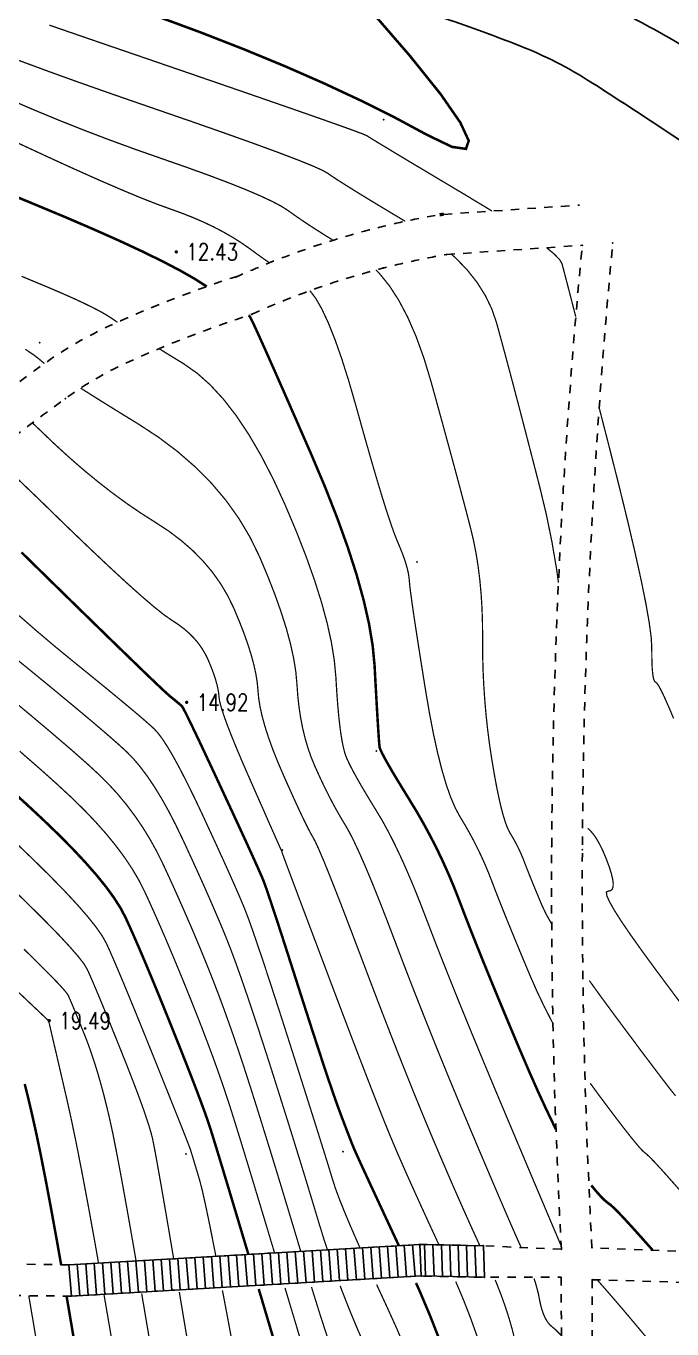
# Model space of a CAD drawing. Extents: x 940 to 2162, y 608 to 1562.
# Drawn here: x 1278 to 1316.5, y 924.7 to 1002.3 of the extents above; entities that cross this region are included whole.
import ezdxf
from ezdxf.enums import TextEntityAlignment as Align

# ---------------------------------------------------------------- set-up
doc = ezdxf.new("R2010")
doc.units = 0
doc.header["$LTSCALE"] = 0.5
doc.header["$PDSIZE"] = 0.2
doc.linetypes.add('X6', pattern=[2, 1, -1])
doc.layers.get('0').update_dxf_attribs({"linetype": 'CONTINUOUS'})
for name, color, linetype in [('DGX', 2, 'CONTINUOUS'), ('DLSS', 4, 'CONTINUOUS'), ('GCD', 1, 'CONTINUOUS'), ('JMD', 6, 'CONTINUOUS'), ('SXSS', 5, 'CONTINUOUS'), ('ZBTZ', 3, 'CONTINUOUS'), ('ZDH', 1, 'CONTINUOUS')]:
    doc.layers.add(name, color=color, linetype=linetype)
doc.styles.add('HZ', font='rs.shx', dxfattribs={"width": 0.8, "bigfont": 'hztxt.shx'})
doc.linetypes.add('1161', pattern='A,0,[149,AAA.SHX,S=0.15,R=0,X=0,Y=0],-1.6', length=1.6)

# ---------------------------------------------------------------- blocks, each defined once
blk = doc.blocks.new('GC200')
at = {"linetype": 'Continuous', "const_width": 0.2, "flags": 128}
blk.add_lwpolyline([(-0.1, 0, 1), (0.1, 0, 1)], format="xyb", close=True, dxfattribs=at)

msp = doc.modelspace()

# ---------------------------------------------------------------- linework, layer by layer
at = {"layer": 'DGX', "color": 3, "linetype": 'Continuous', "const_width": 0.15, "elevation": 10}
msp.add_lwpolyline([(1285.709, 1002.946), (1288.437, 1001.938), (1291.027, 1000.927), (1293.479, 999.915), (1295.793, 998.9), (1297.969, 997.883), (1300.008, 996.865), (1301.908, 995.844), (1303.406, 995.122), (1304.238, 995.002), (1304.403, 995.484), (1303.902, 996.567), (1302.735, 998.252), (1300.902, 1000.538), (1298.402, 1003.426)], dxfattribs=at)
at = {"layer": 'DGX', "linetype": 'Continuous', "const_width": 0.075}
for points, elevation in [([(1279.429, 1002.369), (1282.093, 1001.451), (1285.141, 1000.405), (1288.183, 999.36), (1290.826, 998.449), (1293.072, 997.672), (1294.921, 997.028), (1296.371, 996.517), (1297.424, 996.141), (1298.078, 995.897), (1298.336, 995.788), (1298.477, 995.696), (1298.786, 995.505), (1299.263, 995.216), (1299.906, 994.828), (1300.717, 994.341), (1301.694, 993.756), (1302.839, 993.073), (1304.151, 992.291), (1305.463, 991.499), (1305.783, 991.3)], 10.5), ([(1277.627, 1000.263), (1279.322, 999.636), (1281.219, 998.953), (1283.318, 998.214), (1285.619, 997.418), (1287.882, 996.637), (1289.87, 995.941), (1291.582, 995.33), (1293.018, 994.804), (1294.178, 994.363), (1295.062, 994.007), (1295.671, 993.736), (1296.004, 993.55), (1296.252, 993.377), (1296.606, 993.144), (1297.066, 992.851), (1297.632, 992.498), (1298.304, 992.086), (1299.082, 991.614), (1299.967, 991.082), (1300.62, 990.692)], 11), ([(1296.322, 989.563), (1295.892, 989.83), (1295.358, 990.169), (1294.869, 990.486), (1294.425, 990.783), (1294.026, 991.058), (1293.672, 991.312), (1293.263, 991.575), (1292.701, 991.873), (1291.985, 992.209), (1291.115, 992.58), (1290.091, 992.988), (1288.913, 993.433), (1287.581, 993.914), (1286.096, 994.432), (1284.543, 994.976), (1283.01, 995.537), (1281.496, 996.114), (1280, 996.708), (1278.524, 997.319), (1277.068, 997.947)], 11.5), ([(1309.038, 989.119), (1309.509, 988.725), (1309.815, 988.408), (1309.954, 988.169), (1310.046, 987.826), (1310.211, 987.194), (1310.449, 986.274), (1310.761, 985.065), (1310.776, 985.009)], 10.5), ([(1303.366, 988.734), (1303.631, 988.502), (1304.32, 987.785), (1304.907, 987.04), (1305.393, 986.268), (1305.777, 985.468), (1306.06, 984.641), (1306.303, 983.752), (1306.569, 982.768), (1306.858, 981.688), (1307.168, 980.513), (1307.502, 979.242), (1307.857, 977.875), (1308.235, 976.413), (1308.636, 974.855), (1309.021, 973.243), (1309.353, 971.621), (1309.633, 969.988), (1309.744, 969.181)], 11), ([(1309.341, 948.855), (1309.303, 948.917), (1308.989, 949.486), (1308.768, 949.951), (1308.599, 950.354), (1308.441, 950.733), (1308.294, 951.089), (1308.158, 951.422), (1308.033, 951.732), (1307.919, 952.019), (1307.816, 952.283), (1307.724, 952.524), (1307.635, 952.752), (1307.541, 952.977), (1307.441, 953.199), (1307.336, 953.418), (1307.226, 953.635), (1307.111, 953.849), (1306.99, 954.06), (1306.864, 954.269), (1306.734, 954.519), (1306.603, 954.853), (1306.469, 955.273), (1306.334, 955.778), (1306.198, 956.369), (1306.059, 957.044), (1305.918, 957.805), (1305.776, 958.65), (1305.642, 959.54), (1305.527, 960.434), (1305.431, 961.331), (1305.353, 962.233), (1305.293, 963.137), (1305.252, 964.046), (1305.23, 964.958), (1305.227, 965.874), (1305.221, 966.778), (1305.192, 967.656), (1305.139, 968.507), (1305.063, 969.332), (1304.964, 970.129), (1304.842, 970.901), (1304.696, 971.645), (1304.527, 972.363), (1304.332, 973.117), (1304.108, 973.967), (1303.856, 974.915), (1303.575, 975.96), (1303.266, 977.102), (1302.928, 978.342), (1302.561, 979.678), (1302.166, 981.112), (1301.739, 982.528), (1301.276, 983.81), (1300.779, 984.958), (1300.246, 985.972), (1299.678, 986.852), (1299.075, 987.598), (1298.872, 987.793)], 11.5), ([(1312.168, 979.593), (1312.744, 977.346), (1313.347, 974.964), (1313.868, 972.833), (1314.309, 970.952), (1314.669, 969.321), (1314.949, 967.941), (1315.147, 966.811), (1315.265, 965.931), (1315.302, 965.301), (1315.303, 964.828), (1315.312, 964.416), (1315.329, 964.067), (1315.353, 963.781), (1315.386, 963.556), (1315.426, 963.394), (1315.475, 963.293), (1315.531, 963.255), (1315.611, 963.189), (1315.73, 963.006), (1315.889, 962.705), (1316.087, 962.286), (1316.324, 961.749), (1316.601, 961.095)], 10.5), ([(1311.495, 954.548), (1311.609, 954.451), (1311.808, 954.224), (1312.006, 953.938), (1312.202, 953.594), (1312.398, 953.191), (1312.592, 952.731), (1312.763, 952.272), (1312.889, 951.876), (1312.97, 951.543), (1313.006, 951.272), (1312.997, 951.064), (1312.943, 950.918), (1312.843, 950.835), (1312.699, 950.814), (1312.597, 950.75), (1312.627, 950.535), (1312.789, 950.171), (1313.082, 949.656), (1313.506, 948.99), (1314.063, 948.175), (1314.75, 947.209), (1315.569, 946.093), (1316.4, 944.976), (1317.122, 944.006)], 11), ([(1316.714, 938.625), (1316.39, 939.034), (1315.958, 939.594), (1315.418, 940.305), (1314.769, 941.167), (1314.012, 942.179), (1313.146, 943.342), (1312.273, 944.529), (1311.583, 945.487)], 11.5)]:
    msp.add_lwpolyline(points, dxfattribs=dict(at, elevation=elevation))
at = {"layer": 'DGX', "linetype": 'Continuous', "const_width": 0.075, "flags": 128}
for points, elevation in [([(1292.534, 988.218), (1292.244, 988.421), (1291.8, 988.739), (1291.34, 989.075), (1290.856, 989.413), (1290.339, 989.74), (1289.791, 990.054), (1289.212, 990.357), (1288.6, 990.647), (1287.956, 990.925), (1287.281, 991.191), (1286.573, 991.445), (1285.769, 991.738), (1284.8, 992.12), (1283.669, 992.592), (1282.374, 993.153), (1280.916, 993.804), (1279.295, 994.544), (1277.51, 995.374)], 12), ([(1283.485, 984.681), (1283.451, 984.704), (1283.155, 984.905), (1282.856, 985.097), (1282.482, 985.311), (1282.032, 985.547), (1281.507, 985.804), (1280.906, 986.084), (1280.231, 986.385), (1279.48, 986.707), (1278.653, 987.052), (1277.781, 987.415)], 13), ([(1309.418, 942.937), (1309.361, 943.039), (1308.905, 943.925), (1308.477, 944.821), (1308.078, 945.727), (1307.706, 946.613), (1307.358, 947.448), (1307.035, 948.232), (1306.735, 948.966), (1306.46, 949.648), (1306.209, 950.28), (1305.982, 950.861), (1305.78, 951.391), (1305.584, 951.893), (1305.376, 952.388), (1305.157, 952.878), (1304.926, 953.361), (1304.683, 953.839), (1304.429, 954.31), (1304.163, 954.775), (1303.885, 955.234), (1303.605, 955.751), (1303.331, 956.39), (1303.064, 957.15), (1302.804, 958.033), (1302.55, 959.037), (1302.303, 960.164), (1302.063, 961.412), (1301.829, 962.782), (1301.612, 964.136), (1301.422, 965.336), (1301.261, 966.383), (1301.126, 967.276), (1301.019, 968.015), (1300.94, 968.6), (1300.888, 969.032), (1300.863, 969.31), (1300.843, 969.522), (1300.803, 969.756), (1300.744, 970.012), (1300.666, 970.291), (1300.568, 970.591), (1300.451, 970.914), (1300.315, 971.259), (1300.16, 971.626), (1299.977, 972.082), (1299.76, 972.692), (1299.506, 973.458), (1299.218, 974.378), (1298.895, 975.454), (1298.536, 976.684), (1298.142, 978.07), (1297.712, 979.61), (1297.272, 981.139), (1296.845, 982.492), (1296.432, 983.667), (1296.032, 984.666), (1295.646, 985.487), (1295.274, 986.131), (1294.944, 986.56)], 12), ([(1279.136, 982.223), (1279.082, 982.263), (1278.842, 982.47), (1278.545, 982.704), (1277.998, 983.073)], 13.5), ([(1309.907, 929.697), (1309.888, 929.739), (1309.731, 930.105), (1309.474, 930.708), (1309.118, 931.548), (1308.663, 932.625), (1308.107, 933.939), (1307.453, 935.49), (1306.699, 937.278), (1305.92, 939.131), (1305.192, 940.878), (1304.515, 942.518), (1303.889, 944.052), (1303.314, 945.48), (1302.789, 946.802), (1302.315, 948.017), (1301.891, 949.126), (1301.497, 950.15), (1301.11, 951.111), (1300.729, 952.008), (1300.356, 952.842), (1299.99, 953.613), (1299.631, 954.321), (1299.279, 954.965), (1298.934, 955.546), (1298.607, 956.077), (1298.309, 956.569), (1298.04, 957.024), (1297.8, 957.441), (1297.59, 957.82), (1297.408, 958.162), (1297.256, 958.466), (1297.132, 958.732), (1297.027, 959.023), (1296.929, 959.402), (1296.838, 959.87), (1296.754, 960.426), (1296.678, 961.071), (1296.609, 961.803), (1296.547, 962.624), (1296.492, 963.534), (1296.4, 964.528), (1296.227, 965.605), (1295.972, 966.764), (1295.636, 968.005), (1295.218, 969.328), (1294.719, 970.733), (1294.139, 972.22), (1293.477, 973.789), (1292.768, 975.33), (1292.045, 976.731), (1291.31, 977.992), (1290.561, 979.114), (1289.799, 980.096), (1289.024, 980.938), (1288.235, 981.641), (1287.434, 982.205), (1286.659, 982.679), (1285.959, 983.11)], 13), ([(1307.524, 929.597), (1307.467, 929.722), (1307.203, 930.315), (1306.883, 931.044), (1306.508, 931.91), (1306.078, 932.913), (1305.592, 934.053), (1305.05, 935.329), (1304.453, 936.743), (1303.836, 938.215), (1303.234, 939.668), (1302.648, 941.102), (1302.077, 942.518), (1301.522, 943.915), (1300.981, 945.293), (1300.457, 946.653), (1299.947, 947.993), (1299.463, 949.264), (1299.012, 950.414), (1298.597, 951.443), (1298.215, 952.351), (1297.868, 953.139), (1297.556, 953.805), (1297.278, 954.351), (1297.034, 954.775), (1296.808, 955.149), (1296.581, 955.541), (1296.355, 955.951), (1296.129, 956.38), (1295.903, 956.827), (1295.677, 957.293), (1295.452, 957.778), (1295.226, 958.28), (1295.012, 958.804), (1294.821, 959.353), (1294.655, 959.925), (1294.511, 960.521), (1294.391, 961.141), (1294.294, 961.786), (1294.221, 962.454), (1294.172, 963.147), (1294.104, 963.882), (1293.976, 964.677), (1293.787, 965.534), (1293.539, 966.451), (1293.23, 967.428), (1292.862, 968.466), (1292.433, 969.565), (1291.944, 970.725), (1291.376, 971.889), (1290.712, 973.004), (1289.951, 974.069), (1289.094, 975.084), (1288.139, 976.048), (1287.088, 976.963), (1285.941, 977.828), (1284.696, 978.642), (1283.473, 979.393), (1282.391, 980.066), (1281.449, 980.661), (1281.295, 980.76)], 13.5), ([(1278.412, 978.691), (1278.827, 978.304), (1279.712, 977.456), (1280.591, 976.653), (1281.463, 975.895), (1282.328, 975.182), (1283.187, 974.514), (1284.039, 973.891), (1284.885, 973.313), (1285.724, 972.78), (1286.529, 972.253), (1287.271, 971.694), (1287.951, 971.103), (1288.568, 970.479), (1289.123, 969.823), (1289.615, 969.134), (1290.044, 968.413), (1290.411, 967.66), (1290.727, 966.91), (1291.005, 966.2), (1291.243, 965.528), (1291.443, 964.896), (1291.603, 964.303), (1291.725, 963.75), (1291.808, 963.235), (1291.852, 962.76), (1291.896, 962.284), (1291.98, 961.768), (1292.104, 961.212), (1292.268, 960.616), (1292.471, 959.98), (1292.714, 959.303), (1292.997, 958.586), (1293.319, 957.829), (1293.647, 957.09), (1293.947, 956.425), (1294.217, 955.834), (1294.458, 955.319), (1294.671, 954.878), (1294.854, 954.512), (1295.009, 954.221), (1295.135, 954.004), (1295.277, 953.736), (1295.481, 953.289), (1295.747, 952.664), (1296.074, 951.86), (1296.464, 950.878), (1296.915, 949.717), (1297.428, 948.378), (1298.003, 946.861), (1298.598, 945.29), (1299.171, 943.791), (1299.724, 942.364), (1300.255, 941.008), (1300.765, 939.725), (1301.253, 938.513), (1301.72, 937.374), (1302.166, 936.306), (1302.597, 935.289), (1303.019, 934.303), (1303.433, 933.348), (1303.838, 932.424), (1304.235, 931.53), (1304.623, 930.668), (1305.003, 929.836), (1305.065, 929.701)], 14), ([(1277.22, 975.664), (1278.813, 974.139), (1280.342, 972.649), (1281.718, 971.327), (1282.94, 970.173), (1284.009, 969.186), (1284.925, 968.367), (1285.688, 967.716), (1286.297, 967.233), (1286.753, 966.918), (1287.118, 966.679), (1287.454, 966.425), (1287.762, 966.157), (1288.042, 965.874), (1288.294, 965.576), (1288.517, 965.264), (1288.712, 964.937), (1288.878, 964.596), (1289.022, 964.255), (1289.147, 963.933), (1289.256, 963.629), (1289.346, 963.342), (1289.419, 963.073), (1289.474, 962.822), (1289.512, 962.589), (1289.532, 962.373), (1289.569, 962.117), (1289.661, 961.763), (1289.805, 961.31), (1290.004, 960.758), (1290.255, 960.108), (1290.56, 959.359), (1290.919, 958.511), (1291.33, 957.565), (1291.743, 956.63), (1292.103, 955.813), (1292.411, 955.114), (1292.667, 954.535), (1292.871, 954.074), (1293.022, 953.732), (1293.121, 953.509), (1293.168, 953.405), (1293.188, 953.363), (1293.205, 953.325), (1293.22, 953.292), (1293.233, 953.264), (1293.244, 953.242), (1293.252, 953.223), (1293.258, 953.21), (1293.261, 953.202), (1293.264, 953.194), (1293.269, 953.18), (1293.275, 953.163), (1293.282, 953.14), (1293.291, 953.113), (1293.302, 953.08), (1293.314, 953.043), (1293.327, 953.002), (1293.383, 952.846), (1293.524, 952.468), (1293.749, 951.866), (1294.058, 951.041), (1294.452, 949.993), (1294.93, 948.723), (1295.493, 947.229), (1296.14, 945.512), (1296.801, 943.762), (1297.407, 942.167), (1297.958, 940.728), (1298.453, 939.445), (1298.893, 938.317), (1299.277, 937.345), (1299.606, 936.529), (1299.879, 935.869), (1300.144, 935.249), (1300.447, 934.554), (1300.789, 933.783), (1301.169, 932.938), (1301.587, 932.017), (1302.044, 931.021), (1302.539, 929.949), (1302.631, 929.752)], 14.5), ([(1297.93, 929.568), (1297.797, 929.865), (1297.366, 930.857), (1297.002, 931.723), (1296.706, 932.465), (1296.477, 933.081), (1296.315, 933.572), (1296.163, 934.075), (1295.963, 934.725), (1295.714, 935.524), (1295.417, 936.471), (1295.072, 937.565), (1294.679, 938.808), (1294.237, 940.198), (1293.747, 941.737), (1293.256, 943.272), (1292.809, 944.653), (1292.409, 945.879), (1292.053, 946.951), (1291.743, 947.868), (1291.479, 948.631), (1291.26, 949.239), (1291.086, 949.693), (1290.913, 950.112), (1290.699, 950.615), (1290.442, 951.203), (1290.142, 951.876), (1289.8, 952.634), (1289.416, 953.476), (1288.99, 954.403), (1288.521, 955.415), (1288.047, 956.416), (1287.607, 957.311), (1287.201, 958.101), (1286.829, 958.786), (1286.49, 959.365), (1286.185, 959.838), (1285.913, 960.205), (1285.675, 960.467), (1285.405, 960.714), (1285.038, 961.036), (1284.572, 961.433), (1284.009, 961.905), (1283.348, 962.452), (1282.589, 963.075), (1281.733, 963.772), (1280.779, 964.545), (1279.759, 965.382), (1278.706, 966.273), (1277.621, 967.219)], 15.5), ([(1295.988, 929.455), (1295.784, 930.076), (1295.463, 931.114), (1295.147, 932.168), (1294.818, 933.255), (1294.475, 934.376), (1294.119, 935.53), (1293.75, 936.717), (1293.367, 937.937), (1292.972, 939.191), (1292.563, 940.478), (1292.159, 941.735), (1291.779, 942.899), (1291.423, 943.971), (1291.09, 944.95), (1290.782, 945.836), (1290.497, 946.63), (1290.235, 947.33), (1289.998, 947.938), (1289.76, 948.522), (1289.496, 949.152), (1289.207, 949.826), (1288.893, 950.545), (1288.553, 951.31), (1288.188, 952.119), (1287.797, 952.974), (1287.381, 953.873), (1286.953, 954.762), (1286.528, 955.584), (1286.105, 956.339), (1285.684, 957.027), (1285.266, 957.649), (1284.85, 958.204), (1284.437, 958.692), (1284.025, 959.113), (1283.525, 959.571), (1282.843, 960.168), (1281.979, 960.904), (1280.935, 961.78), (1279.709, 962.795), (1278.302, 963.949), (1276.713, 965.242)], 16), ([(1294.399, 929.363), (1294.131, 930.261), (1293.672, 931.785), (1293.236, 933.228), (1292.821, 934.589), (1292.427, 935.868), (1292.056, 937.066), (1291.706, 938.183), (1291.378, 939.218), (1291.062, 940.197), (1290.748, 941.145), (1290.437, 942.063), (1290.127, 942.949), (1289.82, 943.804), (1289.514, 944.628), (1289.211, 945.421), (1288.91, 946.184), (1288.606, 946.933), (1288.294, 947.688), (1287.973, 948.449), (1287.643, 949.214), (1287.305, 949.986), (1286.959, 950.762), (1286.604, 951.544), (1286.241, 952.332), (1285.859, 953.108), (1285.448, 953.856), (1285.009, 954.576), (1284.54, 955.268), (1284.042, 955.933), (1283.515, 956.569), (1282.96, 957.178), (1282.375, 957.759), (1281.672, 958.405), (1280.76, 959.208), (1279.64, 960.17), (1278.311, 961.29), (1276.774, 962.567)], 16.5), ([(1292.839, 929.273), (1292.527, 930.315), (1291.996, 932.079), (1291.522, 933.648), (1291.105, 935.02), (1290.745, 936.196), (1290.441, 937.176), (1290.194, 937.959), (1289.966, 938.66), (1289.718, 939.392), (1289.451, 940.154), (1289.164, 940.948), (1288.858, 941.772), (1288.532, 942.627), (1288.187, 943.513), (1287.823, 944.429), (1287.453, 945.344), (1287.091, 946.225), (1286.738, 947.071), (1286.394, 947.884), (1286.058, 948.662), (1285.731, 949.405), (1285.412, 950.115), (1285.101, 950.79), (1284.765, 951.454), (1284.369, 952.128), (1283.912, 952.813), (1283.395, 953.51), (1282.818, 954.217), (1282.181, 954.935), (1281.483, 955.664), (1280.725, 956.405), (1279.86, 957.206), (1278.84, 958.118), (1277.666, 959.141)], 17), ([(1289.347, 929.07), (1289.277, 929.431), (1288.974, 930.957), (1288.723, 932.16), (1288.525, 933.039), (1288.381, 933.595), (1288.27, 933.968), (1288.17, 934.301), (1288.083, 934.593), (1288.007, 934.844), (1287.944, 935.055), (1287.892, 935.224), (1287.853, 935.353), (1287.825, 935.441), (1287.772, 935.585), (1287.657, 935.884), (1287.479, 936.337), (1287.238, 936.945), (1286.934, 937.707), (1286.568, 938.624), (1286.139, 939.695), (1285.647, 940.92), (1285.145, 942.166), (1284.686, 943.298), (1284.269, 944.317), (1283.895, 945.222), (1283.563, 946.014), (1283.274, 946.692), (1283.027, 947.256), (1282.822, 947.707), (1282.577, 948.145), (1282.21, 948.672), (1281.719, 949.288), (1281.106, 949.992), (1280.37, 950.785), (1279.511, 951.667), (1278.529, 952.637), (1277.425, 953.696)], 18), ([(1286.833, 928.924), (1286.766, 929.319), (1286.395, 931.501), (1286.089, 933.271), (1285.849, 934.628), (1285.675, 935.573), (1285.567, 936.105), (1285.472, 936.471), (1285.338, 936.916), (1285.165, 937.441), (1284.954, 938.046), (1284.703, 938.731), (1284.413, 939.495), (1284.085, 940.339), (1283.718, 941.263), (1283.347, 942.182), (1283.01, 943.015), (1282.706, 943.759), (1282.435, 944.416), (1282.197, 944.985), (1281.992, 945.466), (1281.821, 945.859), (1281.682, 946.165), (1281.483, 946.491), (1281.13, 946.945), (1280.623, 947.525), (1279.962, 948.234), (1279.146, 949.069), (1278.176, 950.033), (1277.053, 951.123)], 18.5), ([(1284.594, 928.794), (1284.455, 929.602), (1284.072, 931.781), (1283.736, 933.641), (1283.447, 935.182), (1283.205, 936.403), (1283.009, 937.305), (1282.836, 938.032), (1282.66, 938.725), (1282.482, 939.385), (1282.301, 940.012), (1282.118, 940.606), (1281.932, 941.167), (1281.744, 941.695), (1281.553, 942.19), (1281.369, 942.646), (1281.202, 943.06), (1281.051, 943.429), (1280.916, 943.755), (1280.798, 944.038), (1280.697, 944.277), (1280.611, 944.472), (1280.543, 944.624), (1280.389, 944.837), (1280.051, 945.217), (1279.527, 945.763), (1278.817, 946.475), (1277.922, 947.354)], 19), ([(1282.358, 928.664), (1282.145, 929.88), (1281.751, 932.053), (1281.386, 933.999), (1281.049, 935.718), (1280.74, 937.21), (1280.459, 938.476), (1280.209, 939.556), (1279.992, 940.492), (1279.808, 941.285), (1279.657, 941.933), (1279.539, 942.439), (1279.455, 942.8), (1279.404, 943.018), (1279.386, 943.092), (1279.384, 943.094), (1279.381, 943.097), (1279.378, 943.101), (1279.374, 943.105), (1279.37, 943.109), (1279.365, 943.114), (1279.359, 943.12), (1279.353, 943.125), (1279.239, 943.233), (1278.911, 943.544), (1278.368, 944.057), (1277.611, 944.774)], 19.5), ([(1320.503, 929.237), (1319.991, 929.711), (1319.315, 930.382), (1318.637, 931.1), (1317.959, 931.865), (1317.317, 932.607), (1316.748, 933.258), (1316.254, 933.817), (1315.834, 934.283), (1315.488, 934.658), (1315.215, 934.942), (1315.017, 935.133), (1314.892, 935.233), (1314.772, 935.335), (1314.585, 935.534), (1314.333, 935.83), (1314.014, 936.223), (1313.63, 936.713), (1313.179, 937.3), (1312.662, 937.984), (1312.079, 938.765), (1311.641, 939.372)], 12), ([(1309.921, 924.347), (1309.762, 924.513), (1309.54, 924.729), (1309.376, 924.867), (1309.247, 924.979), (1309.127, 925.117), (1309.018, 925.281), (1308.918, 925.471), (1308.829, 925.687), (1308.749, 925.929), (1308.679, 926.196), (1308.619, 926.49), (1308.557, 926.801), (1308.478, 927.122), (1308.384, 927.454), (1308.288, 927.751)], 13.5), ([(1287.707, 923.718), (1287.204, 926.725), (1287.166, 926.946)], 18.5), ([(1290.509, 922.913), (1290.045, 925.409), (1289.736, 927.044)], 18), ([(1294.397, 924.066), (1293.759, 926.197), (1293.463, 927.186)], 17), ([(1295.982, 924.27), (1295.547, 925.609), (1295.091, 927.071), (1295.037, 927.246)], 16.5), ([(1298.177, 923.825), (1297.722, 924.87), (1297.29, 925.913), (1296.88, 926.956), (1296.747, 927.311)], 16), ([(1300.71, 923.382), (1300.133, 924.734), (1299.496, 926.139), (1298.914, 927.394)], 15.5), ([(1303.626, 927.573), (1304.081, 926.497), (1304.513, 925.391), (1304.898, 924.316)], 14.5), ([(1305.977, 927.663), (1306.044, 927.504), (1306.331, 926.77), (1306.586, 926.056), (1306.809, 925.363), (1307, 924.691), (1307.159, 924.039), (1307.286, 923.408), (1307.396, 922.822), (1307.503, 922.305), (1307.608, 921.857), (1307.71, 921.479), (1307.81, 921.169), (1307.907, 920.929), (1308.001, 920.759), (1308.093, 920.657), (1308.204, 920.564), (1308.354, 920.418), (1308.544, 920.22), (1308.773, 919.97), (1309.042, 919.667), (1309.351, 919.312), (1309.699, 918.904), (1309.951, 918.606)], 14), ([(1315.331, 923.816), (1314.575, 924.73), (1313.814, 925.633), (1313.133, 926.431), (1312.532, 927.125), (1312.05, 927.67)], 13), ([(1278.714, 923.701), (1278.342, 925.921), (1278.204, 926.727)], 20.5), ([(1283.495, 922), (1283.017, 924.853), (1282.687, 926.775)], 19.5), ([(1285.362, 924.286), (1284.926, 926.861)], 19)]:
    msp.add_lwpolyline(points, dxfattribs=dict(at, elevation=elevation))
at = {"layer": 'DGX', "color": 3, "linetype": 'Continuous', "const_width": 0.15, "flags": 128}
for points, elevation in [([(1288.803, 986.805), (1288.12, 987.244), (1287.254, 987.739), (1286.214, 988.284), (1285, 988.88), (1283.612, 989.526), (1282.049, 990.221), (1280.312, 990.968), (1278.401, 991.764), (1276.473, 992.561)], 12.5), ([(1309.596, 936.634), (1309.483, 936.856), (1309.012, 937.832), (1308.506, 938.932), (1307.965, 940.155), (1307.388, 941.502), (1306.813, 942.872), (1306.275, 944.163), (1305.775, 945.375), (1305.312, 946.509), (1304.887, 947.564), (1304.499, 948.541), (1304.149, 949.439), (1303.836, 950.258), (1303.533, 951.034), (1303.211, 951.8), (1302.872, 952.557), (1302.515, 953.304), (1302.14, 954.042), (1301.747, 954.77), (1301.336, 955.489), (1300.906, 956.199), (1300.495, 956.866), (1300.136, 957.455), (1299.83, 957.968), (1299.577, 958.405), (1299.377, 958.765), (1299.23, 959.047), (1299.136, 959.254), (1299.095, 959.383), (1299.077, 959.539), (1299.054, 959.823), (1299.025, 960.237), (1298.991, 960.779), (1298.95, 961.451), (1298.904, 962.251), (1298.852, 963.181), (1298.795, 964.239), (1298.683, 965.419), (1298.468, 966.712), (1298.149, 968.119), (1297.728, 969.639), (1297.203, 971.272), (1296.575, 973.019), (1295.844, 974.88), (1295.009, 976.854), (1294.177, 978.759), (1293.452, 980.412), (1292.833, 981.814), (1292.322, 982.964), (1291.918, 983.863), (1291.621, 984.51), (1291.43, 984.905), (1291.347, 985.049), (1291.286, 985.089)], 12.5), ([(1277.769, 970.983), (1279.714, 969.078), (1281.42, 967.411), (1282.885, 965.982), (1284.111, 964.792), (1285.097, 963.84), (1285.843, 963.126), (1286.348, 962.651), (1286.614, 962.414), (1286.753, 962.302), (1286.877, 962.201), (1286.987, 962.11), (1287.083, 962.031), (1287.165, 961.962), (1287.233, 961.904), (1287.286, 961.858), (1287.325, 961.822), (1287.39, 961.719), (1287.52, 961.472), (1287.714, 961.081), (1287.973, 960.545), (1288.298, 959.864), (1288.687, 959.039), (1289.141, 958.07), (1289.66, 956.956), (1290.182, 955.832), (1290.645, 954.833), (1291.048, 953.958), (1291.392, 953.207), (1291.676, 952.58), (1291.901, 952.078), (1292.067, 951.701), (1292.173, 951.447), (1292.274, 951.179), (1292.421, 950.757), (1292.616, 950.181), (1292.857, 949.452), (1293.146, 948.568), (1293.482, 947.531), (1293.864, 946.339), (1294.294, 944.994), (1294.729, 943.634), (1295.127, 942.401), (1295.488, 941.292), (1295.812, 940.31), (1296.099, 939.453), (1296.349, 938.721), (1296.562, 938.115), (1296.738, 937.635), (1296.889, 937.235), (1297.027, 936.871), (1297.153, 936.542), (1297.266, 936.249), (1297.367, 935.991), (1297.454, 935.769), (1297.53, 935.583), (1297.592, 935.432), (1297.691, 935.209), (1297.875, 934.804), (1298.144, 934.218), (1298.499, 933.451), (1298.939, 932.503), (1299.464, 931.374), (1300.074, 930.063), (1300.243, 929.702)], 15), ([(1291.282, 929.182), (1290.937, 930.334), (1290.448, 931.966), (1290.026, 933.369), (1289.672, 934.544), (1289.384, 935.491), (1289.163, 936.209), (1289.01, 936.7), (1288.869, 937.123), (1288.687, 937.638), (1288.465, 938.246), (1288.201, 938.946), (1287.896, 939.74), (1287.55, 940.625), (1287.163, 941.604), (1286.735, 942.675), (1286.299, 943.755), (1285.889, 944.762), (1285.504, 945.694), (1285.144, 946.553), (1284.811, 947.338), (1284.502, 948.048), (1284.219, 948.685), (1283.962, 949.248), (1283.671, 949.799), (1283.289, 950.4), (1282.816, 951.051), (1282.251, 951.751), (1281.594, 952.501), (1280.846, 953.301), (1280.006, 954.151), (1279.075, 955.05), (1278.048, 956.007), (1276.92, 957.027)], 17.5), ([(1280.131, 928.569), (1279.904, 929.856), (1279.554, 931.788), (1279.23, 933.518), (1278.93, 935.046), (1278.655, 936.373), (1278.405, 937.498), (1278.176, 938.468), (1277.962, 939.33)], 20), ([(1315.35, 929.438), (1315.322, 929.471), (1314.637, 930.244), (1314.055, 930.891), (1313.575, 931.41), (1313.198, 931.803), (1312.922, 932.068), (1312.749, 932.207), (1312.615, 932.304), (1312.457, 932.444), (1312.276, 932.627), (1312.07, 932.852), (1311.841, 933.122), (1311.7, 933.296)], 12.5), ([(1292.74, 924.283), (1292.117, 926.387), (1291.896, 927.126)], 17.5), ([(1301.263, 927.483), (1301.477, 927.01), (1302.118, 925.491), (1302.696, 924.012)], 15), ([(1281.105, 922.85), (1280.679, 925.387), (1280.454, 926.704)], 20)]:
    msp.add_lwpolyline(points, dxfattribs=dict(at, elevation=elevation))
at = {"layer": 'DLSS', "linetype": 'X6', "flags": 128}
for points in [[(1298.54, 1004.116, -0.027113), (1307.452, 1001.138, -0.047867), (1311.673, 998.981, -0.008963), (1320.307, 993.25, -0.014737), (1325.252, 989.619, -0.028527), (1326.606, 988.431, -0.013099), (1329.948, 984.969, -0.013099)], [(1290.502, 987.351, -0.021785), (1294.553, 988.978, -0.021785), (1298.729, 990.245, -0.010038), (1300.688, 990.706, -0.010038), (1302.664, 991.088, -0.010038)], [(1309.918, 929.491, -0.007495), (1309.45, 941.474, -0.007495), (1309.342, 953.466, -0.011204), (1309.85, 971.385, -0.011204), (1311.161, 989.263)], [(1311.738, 929.579, -0.007351), (1311.279, 941.43, -0.007351), (1311.168, 953.29, -0.011207), (1311.67, 971.364, -0.011207), (1312.982, 989.398)], [(1291.496, 985.157, -0.021785), (1295.352, 986.705, -0.021785), (1299.328, 987.912, -0.010038), (1301.192, 988.351, -0.010038), (1303.073, 988.714)], [(1262.385, 966.924, -0.01635), (1265.38, 970.779, -0.033477), (1267.194, 972.688, -0.017394), (1271.961, 976.778, -0.012243), (1278.97, 982.104, -0.050292), (1283.197, 984.552, -0.028223), (1290.753, 987.464, -0.028223)], [(1264.347, 965.5, -0.01635), (1267.244, 969.23, -0.033477), (1268.835, 970.904, -0.017394), (1273.475, 974.885, -0.012243), (1280.389, 980.139, -0.050292), (1284.195, 982.343, -0.028223), (1291.496, 985.157)]]:
    msp.add_lwpolyline(points, format="xyb", dxfattribs=at)
for points in [[(1302.911, 991.105), (1310.999, 991.654)], [(1303.073, 988.714), (1311.161, 989.263)], [(1309.918, 929.491), (1305.272, 929.697), (1301.493, 929.775), (1280.596, 928.562)], [(1333.729, 928.721), (1311.738, 929.579)], [(1280.596, 928.562), (1252.437, 928.968)], [(1311.754, 927.679), (1333.76, 927.047), (1353.944, 927.425), (1360.243, 928.929)], [(1280.739, 926.701), (1301.573, 927.901), (1305.336, 927.82), (1309.903, 927.825)], [(1309.903, 927.825), (1310.016, 906.156)], [(1280.739, 926.701), (1252.408, 926.991)], [(1311.754, 927.679), (1311.694, 906.096)]]:
    msp.add_lwpolyline(points, dxfattribs=at)
at = {"layer": 'DLSS', "linetype": 'Continuous', "const_width": 0.2, "flags": 128}
msp.add_lwpolyline([(1302.911, 991.105), (1302.664, 991.088)], dxfattribs=at)
at = {"layer": 'JMD', "linetype": 'Continuous'}
for p, q in [((1293.218, 927.42), (1293.075, 929.286)), ((1293.717, 927.449), (1293.574, 929.315)), ((1294.217, 927.477), (1294.073, 929.344)), ((1294.716, 927.506), (1294.572, 929.373)), ((1295.215, 927.535), (1295.072, 929.402)), ((1295.714, 927.564), (1295.571, 929.431)), ((1296.213, 927.592), (1296.07, 929.46)), ((1296.713, 927.621), (1296.569, 929.489)), ((1297.212, 927.65), (1297.068, 929.518)), ((1297.711, 927.679), (1297.567, 929.547)), ((1298.21, 927.707), (1298.067, 929.576)), ((1298.709, 927.736), (1298.566, 929.605)), ((1299.208, 927.765), (1299.065, 929.634)), ((1299.708, 927.794), (1299.564, 929.663)), ((1300.207, 927.822), (1300.063, 929.692)), ((1300.706, 927.851), (1300.562, 929.721)), ((1301.205, 927.88), (1301.062, 929.75)), ((1301.573, 927.901), (1301.493, 929.775)), ((1301.573, 927.901), (1301.493, 929.775)), ((1301.837, 927.895), (1301.773, 929.769)), ((1302.337, 927.885), (1302.273, 929.759)), ((1302.837, 927.874), (1302.773, 929.749)), ((1303.336, 927.863), (1303.272, 929.738)), ((1303.836, 927.852), (1303.772, 929.728)), ((1304.336, 927.842), (1304.272, 929.718)), ((1304.836, 927.831), (1304.772, 929.707)), ((1305.336, 927.82), (1305.272, 929.697)), ((1280.739, 926.701), (1280.596, 928.562)), ((1281.238, 926.73), (1281.095, 928.591)), ((1281.737, 926.759), (1281.594, 928.62)), ((1282.237, 926.787), (1282.093, 928.649)), ((1282.736, 926.816), (1282.593, 928.678)), ((1283.235, 926.845), (1283.092, 928.707)), ((1283.734, 926.874), (1283.591, 928.736)), ((1284.233, 926.902), (1284.09, 928.765)), ((1284.732, 926.931), (1284.589, 928.794)), ((1285.232, 926.96), (1285.088, 928.823)), ((1285.731, 926.989), (1285.588, 928.852)), ((1286.23, 927.017), (1286.087, 928.881)), ((1286.729, 927.046), (1286.586, 928.91)), ((1287.228, 927.075), (1287.085, 928.939)), ((1287.727, 927.104), (1287.584, 928.968)), ((1288.227, 927.132), (1288.083, 928.997)), ((1288.726, 927.161), (1288.583, 929.026)), ((1289.225, 927.19), (1289.082, 929.055)), ((1289.724, 927.219), (1289.581, 929.084)), ((1290.223, 927.247), (1290.08, 929.113)), ((1290.722, 927.276), (1290.579, 929.141)), ((1291.222, 927.305), (1291.078, 929.17)), ((1291.721, 927.334), (1291.578, 929.199)), ((1292.22, 927.362), (1292.077, 929.228)), ((1292.719, 927.391), (1292.576, 929.257))]:
    msp.add_line(p, q, dxfattribs=at)
at = {"layer": 'JMD', "linetype": 'Continuous', "flags": 128}
for points in [[(1280.596, 928.562), (1301.493, 929.775)], [(1305.272, 929.697), (1301.493, 929.775)], [(1280.739, 926.701), (1301.573, 927.901)], [(1305.336, 927.82), (1301.573, 927.901)]]:
    msp.add_lwpolyline(points, dxfattribs=at)
at = {"layer": 'SXSS', "linetype": 'Continuous', "flags": 128}
msp.add_lwpolyline([(1299.747, 1008.503, -0.008647), (1303.794, 1007.228, -0.016915), (1304.769, 1006.865, -0.002751), (1311.481, 1004.061, -0.009621), (1312.65, 1003.538, -0.022405), (1316.61, 1001.453, -0.019846), (1321.28, 998.467, -0.012212), (1321.912, 998.003, -0.002864), (1328.051, 993.205, -0.024552), (1329.401, 992.026, -0.014324), (1333.303, 988.042, 0.008647)], format="xyb", dxfattribs=at)
at = {"layer": 'ZBTZ', "linetype": '1161', "flags": 128}
msp.add_lwpolyline([(1330.74, 833.762), (1327.56, 840.768), (1319.707, 863.134), (1319.598, 863.445, -0.077672), (1319.176, 867.141, -0.089807), (1319.974, 870.7, -0.089946), (1322.608, 874.728, -0.118766), (1326.471, 877.237, -0.102595), (1331.41, 877.907, -0.141061), (1335.992, 876.236, -0.020708), (1338.015, 874.629, -0.026382), (1339.616, 873.089, -0.013245), (1341.446, 871.028, -0.005397), (1345.414, 866.207, -0.028768), (1347.217, 863.684, -0.015584), (1349.754, 859.369), (1356.2, 845.721, 0.167735), (1359.482, 841.341, 0.247764), (1363.284, 840.922, 0.111916), (1366.354, 843.018, 0.069822), (1369.739, 847.866, 0.053027), (1371.017, 851.218, 0.052663), (1371.567, 854.788, -0.001571), (1370.445, 864.094, -0.002172), (1369.681, 870.852, -0.000159), (1368.865, 878.383, -0.005831), (1368.835, 878.697, -0.046402), (1368.869, 882.664, 0.020508), (1369.267, 889.274, 0.003582), (1369.284, 890.636, 0.000782), (1369.306, 897.171, 0.026584), (1369.127, 900.636, 0.003874), (1368.949, 902.217), (1368.093, 906.685, 0.009169), (1365.623, 916.544, 0.037036), (1365.013, 918.279, 0.007585), (1357.022, 935.837, 0.004872), (1343.846, 962.973, 0.008475), (1342.009, 966.513, 0.003614), (1335.854, 977.703), (1329.948, 984.969, 0.013099), (1326.606, 988.431, 0.028527), (1325.252, 989.619, 0.014737), (1320.307, 993.25, 0.008963), (1311.673, 998.981, 0.047867), (1307.452, 1001.138, 0.027113), (1298.54, 1004.116), (1269.742, 1011.439, -0.020512), (1261.532, 1014.034, -0.033977), (1256.413, 1016.291, -0.005961), (1247.965, 1020.851, -0.018837), (1245.102, 1022.585, -0.027926), (1242.305, 1024.659, -0.006734), (1232.843, 1032.749, -0.04167), (1227.657, 1038.133, -0.025832), (1220.986, 1047.25), (1219.164, 1049.83), (1198.288, 1046.029), (1190.582, 1046.64), (1190.582, 1044.115), (1180.434, 1044.141), (1180.52, 1046.834), (1175.967, 1046.977), (1177.339, 952.841), (1172.053, 952.633), (1170.186, 899.769), (1161.268, 883.069), (1145.898, 871.231), (1125.512, 864.649), (1099.71, 863.887), (1069.546, 881.138), (1074.012, 867.156), (1077.612, 862.785), (1080.531, 860.039), (1081.322, 863.46), (1088.163, 863.46), (1082.903, 845.379), (1085.515, 845.893), (1090.005, 847.604), (1092.212, 841.814), (1092.782, 840.069), (1087.738, 838.245), (1087.788, 838.75, -0.027206), (1090.093, 834.638, -0.063866), (1090.967, 832.077, -0.009428), (1091.978, 826.602, -0.010278), (1092.709, 821.525, -0.011914), (1094.112, 807.365, -0.024093), (1094.307, 800.086, -0.017627), (1093.75, 790.285, -0.007981), (1091.46, 769.142), (1090.266, 759.756, -0.034067), (1095.724, 760.461, -0.049637), (1102.31, 760.204, -0.002641), (1103.782, 759.992, -0.005392), (1104.566, 759.866, -0.072064), (1109.903, 758.132, -0.111845), (1113.518, 755.204, -0.124873), (1115.369, 751.047, -0.065747), (1115.6, 745.122, -0.036581), (1114.485, 738.437, 0.034334), (1113.46, 732.463, 0.017331), (1112.757, 721.915, 0.023383), (1112.871, 714.245, 0.035855), (1113.623, 708.636, 0.020701), (1116.171, 698.504, 0.037395), (1121.194, 685.258, 0.042521), (1127.336, 674.588, 0.023131), (1130.841, 670.01, 0.0207), (1135.246, 665.198, 0.04717), (1140.59, 660.751, 0.045763), (1146.889, 657.242, 0.082528), (1154.184, 655.363, 0.066536), (1164.053, 655.811, 0.030894), (1170.375, 657.359, 0.043452), (1174.349, 658.987, 0.053054), (1181.795, 663.882, 0.087346), (1184.777, 667.358, 0.006859), (1185.162, 668.03, -0.00631), (1185.689, 668.951, -0.030276), (1189.361, 674.398, -0.021081), (1195.179, 681.366, -0.093388), (1204.127, 688.121, -0.130561), (1213.006, 689.928, -0.010639), (1220.792, 689.303, 0.006428), (1233.29, 688.193, 0.002335), (1242.048, 687.569, 0.003845), (1247.331, 687.259, 0.198568), (1251.993, 688.913, 0.144016), (1256.476, 696.199, 0.089715), (1257.029, 702.564, -0.069383), (1257.544, 713.69, -0.036422), (1260.85, 726.238, -0.155986), (1264.056, 730.545, -0.201176), (1270.425, 731.999, -0.180181), (1276.131, 728.662, -0.023263), (1278.275, 725.774, -0.025036), (1280.027, 722.865, -0.024343), (1284.36, 713.736, 0.019447), (1289.34, 702.974, 0.019178), (1295.661, 691.692, 0.062456), (1297.592, 689.274, 0.049333), (1298.871, 688.252, 0.035102), (1301.354, 686.88, 0.031434), (1304.797, 685.537, 0.071847), (1305.499, 685.42, 0.023809), (1306.045, 685.434, 0.017093), (1307.054, 685.543, 0.043665), (1310.87, 686.431, 0.036297), (1315.467, 688.312, 0.015778), (1318.218, 689.79, 0.010859), (1322.259, 692.244, 0.021309), (1324.617, 693.893, 0.012897), (1324.725, 693.98, 0.037347), (1324.729, 698.732, 0.016633), (1324.405, 701.739, 0.020292), (1323.978, 704.074, 0.118409), (1320.61, 710.916, -0.070031), (1311.692, 725.357, -0.022972), (1306.681, 738.373, -0.0249), (1303.212, 750.825, -0.055447), (1301.993, 761.741, -0.043106), (1303.164, 775.36, -0.084624), (1307.367, 787.214, -0.274119), (1314.059, 791.099, -0.174301), (1319.049, 789.254, -0.08134), (1323.489, 784.08, -0.158868), (1326.899, 769.631, 0.115392), (1329.098, 754.723, 0.02739), (1333.464, 745.227, 0.044069), (1336.764, 740.122, 0.11721), (1341.453, 736.364, 0.097181), (1349.101, 734.424, 0.13611), (1353.055, 735.291, 0.054193), (1355.838, 737.173), (1357.4, 741.046), (1359.601, 743.988), (1358.961, 747.74, 0.012312), (1357.65, 750.599, 0.027255), (1356.292, 753.032, 0.002451), (1353.397, 757.564, -0.003279), (1351.199, 761.018, -0.001211), (1348.636, 765.126, -0.001537), (1346.63, 768.381, -0.018479), (1344.35, 772.434, -0.013579), (1341.682, 777.983, -0.01746), (1340.066, 781.958, -0.019016), (1338.839, 785.749, -0.01542), (1337.304, 791.906, -0.016269), (1336.217, 797.847, -0.000047), (1335.237, 804.412, -0.000121), (1334.856, 806.965, -0.000007), (1333.963, 812.968, -0.000007), (1333.071, 818.963, -0.001307), (1332.463, 823.128, 0.000982), (1331.662, 828.632, 0.015736), (1330.74, 833.762)], format="xyb", close=True, dxfattribs=at)
at = {"layer": 'ZDH', "linetype": 'Continuous'}
for p in [(1299.329, 996.741, 10.287), (1299.329, 996.741, 10.287), (1311.161, 989.263, 10.345), (1311.161, 989.263, 10.345), (1312.982, 989.398, 10.14), (1312.982, 989.398, 10.14), (1286.985, 988.871, 12.431), (1286.985, 988.871, 12.431), (1303.073, 988.714, 11.121), (1303.073, 988.714, 11.121), (1299.328, 987.912, 11.632), (1299.328, 987.912, 11.632), (1291.496, 985.157, 12.481), (1291.496, 985.157, 12.481), (1278.845, 983.461, 13.381), (1278.845, 983.461, 13.381), (1280.389, 980.139, 13.574), (1280.389, 980.139, 13.574), (1301.314, 970.415, 11.891), (1301.314, 970.415, 11.891), (1287.606, 962.052, 14.915), (1287.606, 962.052, 14.915), (1298.909, 959.152, 12.534), (1298.909, 959.152, 12.534), (1309.342, 953.466, 11.084), (1309.342, 953.466, 11.084), (1293.296, 953.258, 14.484), (1293.296, 953.258, 14.484), (1311.168, 953.29, 11.082), (1311.168, 953.29, 11.082), (1279.419, 943.104, 19.493), (1279.419, 943.104, 19.493), (1287.567, 935.166, 18.109), (1287.567, 935.166, 18.109), (1296.915, 935.303, 15.148), (1296.915, 935.303, 15.148), (1301.493, 929.775, 15.089), (1301.493, 929.775, 15.089), (1305.272, 929.697, 13.958), (1305.272, 929.697, 13.958), (1309.918, 929.491, 13.013), (1309.918, 929.491, 13.013), (1311.738, 929.579, 12.874), (1311.738, 929.579, 12.874), (1280.596, 928.562, 21.377), (1280.596, 928.562, 21.377), (1301.573, 927.901, 15.177), (1301.573, 927.901, 15.177), (1305.336, 927.82, 14.083), (1305.336, 927.82, 14.083), (1309.903, 927.825, 13.098), (1309.903, 927.825, 13.098), (1311.754, 927.679, 13.008), (1311.754, 927.679, 13.008), (1280.739, 926.701, 21.364), (1280.739, 926.701, 21.364)]:
    msp.add_point(p, dxfattribs=at)

# ---------------------------------------------------------------- block references
at = {"layer": 'GCD', "linetype": 'Continuous'}
ref = msp.add_blockref('GC200', (1286.985, 988.871, 12.431), dxfattribs=dict(at, xscale=0.5, yscale=0.5, zscale=0.5))
ref.add_attrib('height', '12.43', dxfattribs={"linetype": 'Continuous', "height": 1, "style": 'HZ', "width": 0.8}).set_placement((1287.585, 988.871, 12.431), align=Align.MIDDLE_LEFT)
ref = msp.add_blockref('GC200', (1287.606, 962.052, 14.915), dxfattribs=dict(at, xscale=0.5, yscale=0.5, zscale=0.5))
ref.add_attrib('height', '14.92', dxfattribs={"linetype": 'Continuous', "height": 1, "style": 'HZ', "width": 0.8}).set_placement((1288.206, 962.052, 14.915), align=Align.MIDDLE_LEFT)
ref = msp.add_blockref('GC200', (1279.419, 943.104, 19.493), dxfattribs=dict(at, xscale=0.5, yscale=0.5, zscale=0.5))
ref.add_attrib('height', '19.49', dxfattribs={"linetype": 'Continuous', "height": 1, "style": 'HZ', "width": 0.8}).set_placement((1280.019, 943.104, 19.493), align=Align.MIDDLE_LEFT)

doc.saveas('drawing.dxf')
